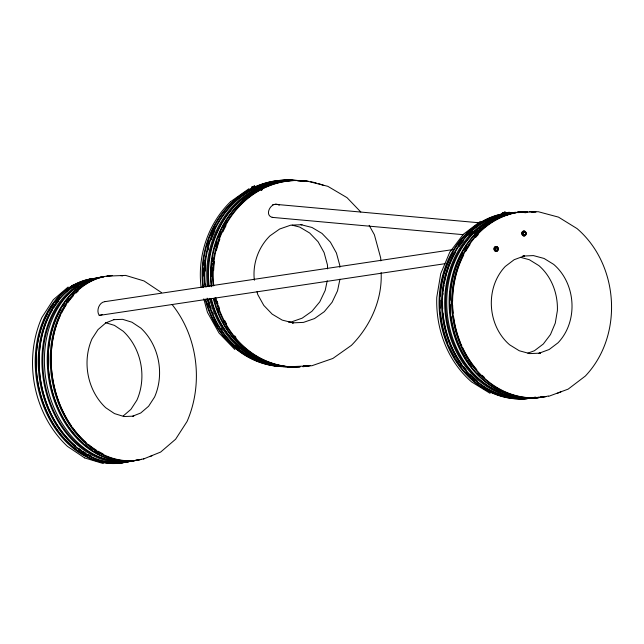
<?xml version="1.0" encoding="UTF-8"?>
<svg xmlns="http://www.w3.org/2000/svg" width="644" height="644" viewBox="0 0 644 644"><rect width="100%" height="100%" fill="white"/><g stroke="black" fill="none" stroke-linecap="round" stroke-linejoin="round"><path stroke-width="0.97" d="M327.216 280.728L325.204 290.42L319.762 301.859L311.962 311.261L302.189 318.152L291.329 321.952L288.456 322.081M339.943 279.198L337.528 290.83L332.087 302.269L324.286 311.672L314.514 318.563L303.493 322.394L292.159 322.877L293.39 322.918L282.185 320.092L272.187 314.143L263.782 305.401L257.761 294.566L256.988 291.724M253.269 189.602L253.857 189.618M72.756 286.564L73.142 286.21M73.738 285.92L74.229 286.041M84.114 284.358L81.941 285.051L81.53 284.044L84.509 282.821L84.919 283.827L84.098 284.624M261.601 187.79L261.223 188.048M468.325 233.796L469.436 233.458L467.061 234.142L466.65 233.144L469.629 231.921L470.04 232.927L469.218 233.724M475.53 232.17L476.206 232.178M504.18 214.13L503.503 214.122M508.841 213.558L507.85 213.808M497.426 250.363L495.478 250.25L494.882 248.785L495.647 247.473L497.595 247.586L498.19 249.043L496.838 250.395M495.478 250.25L496.065 250.21L495.469 248.753L496.234 247.441M525.279 234.915L523.331 234.802L522.735 233.337L523.5 232.025L525.448 232.138L526.043 233.595L524.691 234.947M523.331 234.802L523.918 234.762L523.322 233.305L524.087 231.985M463.269 234.376L449.778 252.182L440.746 273.652L436.769 297.359C435.674 328.907 447.459 360.93 471.545 381.884L490.068 393.323M230.472 201.781C207.923 223.806 197.249 256.071 201.105 287.232M477.518 233.039L475.964 233.643L476.463 233.925M476.906 231.816L476.552 230.657L477.188 230.101L477.598 231.107L475.473 232.275L474.62 232.331L474.209 231.325L477.188 230.101M71.621 285.783L74.599 284.567L75.01 285.574L72.885 286.733L72.031 286.789L71.621 285.783L74.599 284.567M72.031 286.789L72.667 286.234M81.53 284.044L84.509 282.821M251.659 187.179L254.646 185.963L255.056 186.969L252.931 188.129L252.07 188.185L251.659 187.179L254.646 185.963M252.07 188.185L252.706 187.629M258.912 187.613L261.891 186.39L262.301 187.396L260.184 188.563L259.323 188.62L258.912 187.613L261.891 186.39M259.323 188.62L259.959 188.064M466.65 233.144L469.629 231.921M474.62 232.331L475.256 231.776M502.175 213.277L505.154 212.053L505.564 213.059L503.447 214.227L502.586 214.283L502.175 213.277L505.154 212.053M506.136 213.478L509.114 212.254L509.525 213.261L507.4 214.428L506.546 214.484L506.136 213.478L509.114 212.254M506.546 214.484L507.182 213.929M68.103 287.047L53.315 299.742L41.876 317.468C23.015 360.286 33.246 414.197 67.443 446.373L84.686 457.932M123.229 415.96L130.925 409.351L136.906 400.149C146.985 377.271 141.519 348.46 123.246 331.266L114.439 325.373L105.568 322.7M463.382 234.271L480.416 221.335M230.552 201.701L249.011 188.692M262.148 189.4L261.448 189.763M74.326 286.282L73.827 286.556M82.754 284.648L83.454 284.286M83.205 284.696L84.203 284.093M254.138 187.525L254.348 187.364A93.283 83.301 -88.1 0 1 294.179 180.521M261.504 187.831L261.029 188.145M503.407 213.88L503.882 213.575M504.485 213.711L504.783 213.309M469.75 235.02L468.969 235.366M469.895 235.076L469.452 235.366M254.235 187.766L253.454 188.112M504.582 213.953L504.993 213.631L504.3 212.109M475.562 231.848L476.343 231.494M508.591 213.784L507.818 214.13M102.307 314.505L99.933 315.319L99.023 315.029C96.157 310.609 99.152 302.302 104.787 301.666M469.693 235.189L469.21 235.406M253.953 187.581L252.987 187.927M508.535 214.154L507.73 214.46M253.382 187.517L254.38 187.307L253.358 187.879M260.635 187.943L261.247 187.726M261.013 188.104L260.047 188.394M261.126 188.378L260.12 188.587M261.73 189.771L261.231 189.964M261.794 189.932L261.295 190.125M261.858 190.085L261.359 190.286M272.629 204.776L273.185 204.542M504.276 213.768L503.664 213.985M476.302 231.824L475.53 232.073M474.209 231.325L476.552 230.657M132.696 416.169L140.73 412.997L148.595 406.251L154.576 397.042C164.655 374.164 159.189 345.361 140.915 328.166L131.923 322.201L122.585 319.327L113.795 319.674M143.427 459.027L160.654 452.064L175.611 439.224L187.05 421.498C203.536 383.719 197.982 336.804 172.141 304.612M527.871 353.162L534.407 350.747L543.311 344.001L550.475 334.542L555.273 323.135L557.39 310.585C557.978 293.809 551.723 276.775 538.907 265.626L529.296 259.693L520.585 257.35M538.899 353.298L549.171 349.507L558.074 342.761C578.473 321.259 576.066 283.585 553.679 264.386L544.059 258.453L533.409 255.588L522.775 256.095L524.441 255.918L514.162 259.709L505.258 266.455C484.86 287.957 487.267 325.631 509.662 344.83L519.273 350.763L529.738 353.604L540.558 353.121L539.084 353.242M548.744 396.293L568.153 389.129L585.307 376.08C623.698 335.621 619.166 264.708 577.024 228.572L558.501 217.133L538.199 211.699L517.728 212.617M476.801 233.635L475.844 233.788M476.93 233.949L476.069 234.118M114.584 319.4L105.858 322.869L98.001 329.615L92.02 338.816C81.941 361.695 87.407 390.506 105.68 407.7L114.479 413.593L124.01 416.531L133.775 416.145M253.986 189.408L253.486 189.658M476.592 233.708L476.093 233.788M83.318 284.97L82.762 285.059L82.384 283.988M468.438 234.07L467.882 234.158M503.68 214.025L503.278 213.985M105.085 301.625L452.853 249.59M99.176 315.439L444.956 263.702M467.85 233.901L468.341 233.836A93.283 78.463 85.2 0 0 449.713 344.443A93.283 78.463 85.2 0 0 535.567 397.445M261.448 187.452L262.301 187.396M504.711 213.116L505.564 213.059M508.671 213.317L509.525 213.261M476.745 231.164L477.598 231.107M469.186 232.983L470.04 232.927M525.448 232.138L523.5 232.025M522.735 233.337L523.322 233.305M525.456 233.635L526.043 233.595M497.595 247.586L495.647 247.473M494.882 248.785L495.469 248.753M497.603 249.083L498.19 249.043M84.058 283.883L84.919 283.827M74.157 285.622L75.01 285.574M290.154 366.71L311.889 365.736L332.851 358.458L351.399 345.369C370.3 326.275 382.464 299.669 381.127 272.549M106.92 276.139L125.612 275.407L144.047 280.961L161.483 292.593M275.254 204.309L479.192 222.784M272.179 217.366L463.116 234.666M272.702 217.414C263.227 215.643 271.575 200.171 279.238 205.178M306.496 180.932L327.828 186.325L347.003 197.644L360.793 211.997M292.207 225.175L299.677 227.066L309.675 233.015L318.08 241.75L324.101 252.585L327.45 264.917L327.563 268.886M84.879 458.005L103.314 463.559M234.867 349.515L219 333.004L207.465 312.38L203.786 298.848M369.149 225.352L374.397 234.77L380.701 257.978L380.789 260.892M508.478 212.81L508.889 213.816M506.989 213.422L507.4 214.428M502.811 212.721L503.447 214.227M475.063 231.268L475.473 232.275M468.993 232.476L469.404 233.482M467.504 233.088L467.914 234.094M261.263 186.945L261.673 187.951M259.774 187.557L260.184 188.563M254.01 186.518L254.42 187.525M252.52 187.13L252.931 188.129M83.873 283.376L84.284 284.382M73.963 285.123L74.374 286.129M72.474 285.727L72.885 286.733M339.831 267.316L339.774 265.328L336.426 252.995L330.404 242.16L322 233.426L312.002 227.477L300.796 224.643L302.028 224.684L290.694 225.175L279.673 229.006L269.989 235.809C258.308 247.28 252.432 263.992 254.356 280.253M254.557 186.76A2.479 0.483 -22.2 0 1 255.459 187.179A2.479 0.483 -22.2 0 1 251.949 188.62A2.479 0.483 -22.2 0 1 252.263 187.702M251.917 188.201A2.479 0.483 -22.2 0 0 252.351 188.797A2.479 0.483 -22.2 0 0 255.668 187.34A2.479 0.483 -22.2 0 0 254.654 186.993A93.283 83.301 -88.1 0 1 293.559 180.505M523.975 234.336A0.861 0.733 86.3 0 1 523.628 234.142M523.814 234.344A0.861 0.733 86.3 0 1 523.467 234.15M523.25 233.78A0.861 0.733 86.3 0 1 523.274 233.12M523.516 232.782A0.861 0.733 86.3 0 1 523.87 232.637M477.099 230.906A2.479 0.483 -22.2 0 1 478.001 231.325A2.479 0.483 -22.2 0 1 474.491 232.758A2.479 0.483 -22.2 0 1 474.805 231.84M477.703 231.011A2.479 0.483 -22.2 0 1 477.977 231.647A2.479 0.483 -22.2 0 1 474.733 232.967A2.479 0.483 -22.2 0 1 474.459 232.339M144.312 458.617A93.283 70.51 80 0 1 52.993 380.403A93.283 70.51 80 0 1 111.959 275.527M120.782 275.656A93.283 70.51 80 0 1 122.73 275.874M152.572 455.453A93.283 70.51 80 0 1 149.859 456.66M141.551 459.285A93.283 70.51 80 0 1 52.84 384.347A93.283 70.51 80 0 1 103.386 276.759M107.194 276.083A93.283 70.51 80 0 1 112.048 275.624M130.418 461.241A93.283 70.51 80 0 1 44.967 398.652A93.283 70.51 80 0 1 74.229 286.178M75.026 285.678A93.283 70.51 80 0 1 92.253 278.715M139.434 459.655A93.283 70.51 80 0 1 53.975 397.066A93.283 70.51 80 0 1 83.237 284.592M84.887 283.585A93.283 70.51 80 0 1 104.111 276.598A93.283 70.51 80 0 0 84.863 283.239M138.549 459.816A93.283 70.51 80 0 1 53.098 397.219A93.283 70.51 80 0 1 82.36 284.745M103 453.819A92.124 69.633 80 0 1 97.993 451.162M96.342 450.172A92.124 69.633 80 0 1 88.333 444.441M86.055 442.5A92.124 69.633 80 0 1 72.708 427.777M71.524 426.119A92.124 69.633 80 0 1 60.713 314.731M61.607 312.912A92.124 69.633 80 0 1 66.131 305.079M67.805 302.632A92.124 69.633 80 0 1 73.279 295.854M76.032 293.02A92.124 69.633 80 0 1 78.182 291.024M135.723 460.307A93.283 70.51 80 0 1 49.709 395.931A93.283 70.51 80 0 1 82.03 283.738M83.776 282.788A93.283 70.51 80 0 1 101.358 277.105M134.185 460.5A93.283 70.51 80 0 1 44.275 384.557A93.283 70.51 80 0 1 97.928 277.685M130.474 461.152A93.283 70.51 80 0 1 44.468 399.98A93.283 70.51 80 0 1 72.547 286.846M74.994 285.324A93.283 70.51 80 0 1 93.259 278.498M127.415 461.772A93.283 70.51 80 0 1 41.779 398.604A93.283 70.51 80 0 1 72.023 286.202M74.591 284.712A93.283 70.51 80 0 1 94.016 278.441M127.472 461.676A93.283 70.51 80 0 1 41.087 399.369A93.283 70.51 80 0 1 71.138 286.363M74.583 284.398A93.283 70.51 80 0 1 90.257 279.029M99.16 453.94A92.124 69.633 80 0 1 94.161 451.203M92.519 450.18A92.124 69.633 80 0 1 84.565 444.328M83.052 443.032A92.124 69.633 80 0 1 61.019 309.007M62.589 306.439A92.124 69.633 80 0 1 64.803 303.163M65.954 301.585A92.124 69.633 80 0 1 68.345 298.583M72.321 294.244A92.124 69.633 80 0 1 73.738 292.875M76.652 290.283A92.124 69.633 80 0 1 78.922 288.488M112.909 460.766A92.124 69.633 80 0 1 45.136 384.371A92.124 69.633 80 0 1 78.294 286.226M90.989 455.936A92.124 69.633 80 0 1 88.478 454.664M85.982 453.279A92.124 69.633 80 0 1 82.69 451.235M81.064 450.132A92.124 69.633 80 0 1 78.665 448.393M75.549 445.914A92.124 69.633 80 0 1 52.526 309.724M53.573 308.025A92.124 69.633 80 0 1 58.725 300.893M87.149 456.057A92.124 69.633 80 0 1 78.061 450.663M76.459 449.512A92.124 69.633 80 0 1 65.422 439.731M64.07 438.266A92.124 69.633 80 0 1 45.297 318.208M45.692 317.371A92.124 69.633 80 0 1 47.527 313.757M48.501 311.986A92.124 69.633 80 0 1 53.355 304.475M55.126 302.173A92.124 69.633 80 0 1 59.618 297.053M213.784 285.807A93.283 83.301 -88.1 0 1 308.565 181.375M310.521 181.713A93.283 83.301 -88.1 0 1 316.373 183.025M318.305 183.564A93.283 83.301 -88.1 0 1 323.98 185.488M310.046 365.671A93.283 83.301 -88.1 0 1 303.179 366.669M300.193 366.903A93.283 83.301 -88.1 0 1 215.764 297.576M213.164 285.783A93.283 83.301 -88.1 0 1 305.989 181.077M309.426 365.647A93.283 83.301 -88.1 0 1 302.559 366.653M299.581 366.887A93.283 83.301 -88.1 0 1 215.144 297.552M262.897 186.374A93.283 83.301 -88.1 0 1 301.923 180.94M305.361 365.518A93.283 83.301 -88.1 0 1 303.413 365.864M292.521 366.863A93.283 83.301 -88.1 0 1 211.312 298.405M209.211 286.612A93.283 83.301 -88.1 0 1 259.218 188.04M262.1 187.67A93.283 83.301 -88.1 0 1 303.896 181.012M307.333 365.583A93.283 83.301 -88.1 0 1 303.429 366.227M295.491 366.903A93.283 83.301 -88.1 0 1 213.285 298.47M211.184 286.677A93.283 83.301 -88.1 0 1 259.387 189.006M261.802 188.129A93.283 83.301 -88.1 0 1 304.507 181.028M307.945 365.599A93.283 83.301 -88.1 0 1 303.058 366.38M296.103 366.927A93.283 83.301 -88.1 0 1 213.905 298.486M211.796 286.701A93.283 83.301 -88.1 0 1 260.007 189.022M297.246 180.698A93.283 83.301 -88.1 0 1 299.202 180.948M285.839 366.734A93.283 83.301 -88.1 0 1 207.618 298.277M205.508 286.491A93.283 83.301 -88.1 0 1 296.272 180.594M235.946 337.384A92.124 82.271 -88.1 0 1 234.682 335.846M226.463 323.819A92.124 82.271 -88.1 0 1 224.595 320.382M219.507 308.726A92.124 82.271 -88.1 0 1 218.549 305.916M217.946 304.016A92.124 82.271 -88.1 0 1 217.117 301.142M213.655 270.383A92.124 82.271 -88.1 0 1 214.404 261.432M216.392 250.548A92.124 82.271 -88.1 0 1 218.549 242.877M218.855 241.943A92.124 82.271 -88.1 0 1 219.837 239.149M222.88 231.824A92.124 82.271 -88.1 0 1 226.004 225.666M207.481 286.556A93.283 83.301 -88.1 0 1 301.175 181.02M288.802 366.814A93.283 83.301 -88.1 0 1 209.59 298.349M284.229 366.686A93.283 83.301 -88.1 0 1 206.998 298.261M204.897 286.467A93.283 83.301 -88.1 0 1 253.1 188.797M254.903 187.895A93.283 83.301 -88.1 0 1 295.652 180.57M281.758 366.597A93.283 83.301 -88.1 0 1 205.758 299.194M203.536 287.385A93.283 83.301 -88.1 0 1 251.627 188.748M281.146 366.573A93.283 83.301 -88.1 0 1 205.146 299.17M202.916 287.361A93.283 83.301 -88.1 0 1 251.007 188.724M236.493 340.29A92.124 82.271 -88.1 0 1 233.217 336.546M227.952 329.519A92.124 82.271 -88.1 0 1 226.889 327.909M223.887 322.894A92.124 82.271 -88.1 0 1 222.953 321.179M218.453 311.406A92.124 82.271 -88.1 0 1 217.414 308.653M215.289 302.028A92.124 82.271 -88.1 0 1 214.524 299.13M211.506 276.365A92.124 82.271 -88.1 0 1 211.723 267.316M211.884 265.328A92.124 82.271 -88.1 0 1 212.077 263.348M212.311 261.359A92.124 82.271 -88.1 0 1 212.89 257.383M215.305 246.604A92.124 82.271 -88.1 0 1 216.762 241.87M218.445 237.225A92.124 82.271 -88.1 0 1 220.779 231.751M222.977 227.324A92.124 82.271 -88.1 0 1 226.374 221.391M261.078 359.996A92.124 82.271 -88.1 0 1 210.821 299.009M208.495 286.274A92.124 82.271 -88.1 0 1 257.898 189.038M264.314 186.285A92.124 82.271 -88.1 0 1 269.031 184.675M239.552 348.734A92.124 82.271 -88.1 0 1 235.841 345.611M222.212 330.098A92.124 82.271 -88.1 0 1 221.133 328.504M213.285 313.902A92.124 82.271 -88.1 0 1 212.528 312.107M211.127 308.444A92.124 82.271 -88.1 0 1 210.169 305.634M209.566 303.735A92.124 82.271 -88.1 0 1 208.737 300.861M206.024 287.176A92.124 82.271 -88.1 0 1 205.694 284.197M205.243 271.108A92.124 82.271 -88.1 0 1 205.597 265.119M208.012 250.266A92.124 82.271 -88.1 0 1 208.495 248.326M211.119 239.793A92.124 82.271 -88.1 0 1 214.919 230.649M228.789 340.732A92.124 82.271 -88.1 0 1 227.437 339.275M217.479 325.985A92.124 82.271 -88.1 0 1 216.481 324.31M215.507 322.62A92.124 82.271 -88.1 0 1 213.671 319.158M208.382 306.504A92.124 82.271 -88.1 0 1 207.473 303.67M203.126 276.083A92.124 82.271 -88.1 0 1 203.279 268.033M203.504 265.046A92.124 82.271 -88.1 0 1 204.059 260.087M206.925 246.322A92.124 82.271 -88.1 0 1 208.382 241.589M210.805 235.108A92.124 82.271 -88.1 0 1 215.056 226.173M74.511 285.364A2.479 0.483 -22.2 0 1 75.42 285.783A2.479 0.483 -22.2 0 1 71.903 287.224A2.479 0.483 -22.2 0 1 72.217 286.298M74.607 285.598A2.479 0.483 -22.2 0 1 75.517 286.017A2.479 0.483 -22.2 0 1 71.999 287.457A2.479 0.483 -22.2 0 1 72.313 286.54M504.502 213.035A2.479 0.483 -22.2 0 1 506.176 213.116A2.479 0.483 -22.2 0 1 502.61 214.685A2.479 0.483 -22.2 0 1 502.779 213.792M505.669 212.963A2.479 0.483 -22.2 0 1 505.951 213.599A2.479 0.483 -22.2 0 1 502.706 214.919A2.479 0.483 -22.2 0 1 502.433 214.291M509.026 213.051A2.479 0.483 -22.2 0 1 510.04 213.397A2.479 0.483 -22.2 0 1 506.723 214.855A2.479 0.483 -22.2 0 1 506.289 214.259M509.122 213.293A2.479 0.483 -22.2 0 1 510.137 213.631A2.479 0.483 -22.2 0 1 506.82 215.088A2.479 0.483 -22.2 0 1 506.385 214.492M546.345 396.535A93.283 78.463 85.2 0 1 452.941 313.378A93.283 78.463 85.2 0 1 527.178 211.498M529.143 211.482A93.283 78.463 85.2 0 1 535.985 211.892M561.327 391.608A93.283 78.463 85.2 0 1 556.738 393.54M548.463 395.955A93.283 78.463 85.2 0 1 452.329 314.578A93.283 78.463 85.2 0 1 527.42 211.546M529.392 211.562A93.283 78.463 85.2 0 1 535.245 211.948M536.307 397.38A93.283 78.463 85.2 0 1 450.647 344.854A93.283 78.463 85.2 0 1 468.349 234.44M469.009 233.764A93.283 78.463 85.2 0 1 505.476 213.647M509.307 212.987A93.283 78.463 85.2 0 1 515.168 212.415M523.999 212.552A93.283 78.463 85.2 0 1 525.939 212.737M543.834 396.752A93.283 78.463 85.2 0 1 450.317 312.421A93.283 78.463 85.2 0 1 526.631 211.699M531.533 211.916A93.283 78.463 85.2 0 1 533.474 212.101M543.101 396.809A93.283 78.463 85.2 0 1 450.357 318.852A93.283 78.463 85.2 0 1 515.136 212.56M517.076 212.287A93.283 78.463 85.2 0 1 526.881 211.771M484.272 377.312A92.124 77.489 85.2 0 1 482.163 375.331M476.793 369.64A92.124 77.489 85.2 0 1 462.601 347.591M461.78 345.812A92.124 77.489 85.2 0 1 461.007 344.017M460.629 343.115A92.124 77.489 85.2 0 1 453.505 316.212M453.159 313.217A92.124 77.489 85.2 0 1 452.635 305.159M452.595 301.134A92.124 77.489 85.2 0 1 463.736 254.935M465.62 251.482A92.124 77.489 85.2 0 1 469.991 244.607M475.602 237.467A92.124 77.489 85.2 0 1 478.275 234.569M542.634 396.591A93.283 78.463 85.2 0 1 455.316 345.047A93.283 78.463 85.2 0 1 473.445 233.394M476.294 230.657A93.283 78.463 85.2 0 1 506.104 214.162M509.903 213.277A93.283 78.463 85.2 0 1 515.683 212.367M519.603 212.045A93.283 78.463 85.2 0 1 527.452 212.101M538.666 397.187A93.283 78.463 85.2 0 1 446.3 321.501A93.283 78.463 85.2 0 1 506.884 213.647M508.784 213.261A93.283 78.463 85.2 0 1 515.57 212.351M521.463 212.134A93.283 78.463 85.2 0 1 527.331 212.439M469.677 232.444A93.283 78.463 85.2 0 1 503.785 213.913M509.541 212.914A93.283 78.463 85.2 0 1 515.417 212.439M535.695 397.179A93.283 78.463 85.2 0 1 441.526 322.483A93.283 78.463 85.2 0 1 502.964 213.856M511.674 212.689A93.283 78.463 85.2 0 1 515.611 212.544M534.955 397.243A93.283 78.463 85.2 0 1 440.786 322.539A93.283 78.463 85.2 0 1 502.223 213.921M511.924 212.689A93.283 78.463 85.2 0 1 515.852 212.601M479.651 375.541A92.124 77.489 85.2 0 1 477.59 373.48M471.77 366.814A92.124 77.489 85.2 0 1 469.396 363.667M468.84 362.894A92.124 77.489 85.2 0 1 467.23 360.543M466.184 358.925A92.124 77.489 85.2 0 1 451.001 316.421M450.55 312.421A92.124 77.489 85.2 0 1 450.1 304.362M450.092 300.337A92.124 77.489 85.2 0 1 454.165 272.935M454.455 271.969A92.124 77.489 85.2 0 1 462.625 252.545M464.139 249.936A92.124 77.489 85.2 0 1 466.328 246.499M474.419 236.211A92.124 77.489 85.2 0 1 476.447 234.086M514.435 396.406A92.124 77.489 85.2 0 1 506.772 394.643M500.211 392.365A92.124 77.489 85.2 0 1 447.073 320.253A92.124 77.489 85.2 0 1 474.113 232.42M476.286 230.463A92.124 77.489 85.2 0 1 494.125 219.049M477.107 380.636A92.124 77.489 85.2 0 1 470.056 374.108M466.111 369.737A92.124 77.489 85.2 0 1 463.632 366.669M461.861 364.303A92.124 77.489 85.2 0 1 444.223 321.984M444.054 321.002A92.124 77.489 85.2 0 1 443.016 313.056M442.718 309.031A92.124 77.489 85.2 0 1 442.549 301.98M442.831 295.016A92.124 77.489 85.2 0 1 443 293.028M443.193 291.048A92.124 77.489 85.2 0 1 443.434 289.059M443.708 287.079A92.124 77.489 85.2 0 1 444.022 285.107M444.368 283.143A92.124 77.489 85.2 0 1 446.638 273.571M446.92 272.605A92.124 77.489 85.2 0 1 455.574 252.327M459.373 246.29A92.124 77.489 85.2 0 1 463.616 240.606M471.014 232.677A92.124 77.489 85.2 0 1 472.454 231.365M474.596 380.854A92.124 77.489 85.2 0 1 471.722 378.366M470.313 377.062A92.124 77.489 85.2 0 1 465.54 372.176M461.12 366.879A92.124 77.489 85.2 0 1 459.349 364.512M458.802 363.739A92.124 77.489 85.2 0 1 456.137 359.771M455.123 358.128A92.124 77.489 85.2 0 1 449.23 346.866M447.709 343.268A92.124 77.489 85.2 0 1 441.543 321.211M441.382 320.237A92.124 77.489 85.2 0 1 440.424 312.26M440.158 308.235A92.124 77.489 85.2 0 1 440.077 300.185M440.255 296.216A92.124 77.489 85.2 0 1 443.861 274.714M444.127 273.781A92.124 77.489 85.2 0 1 453.07 252.545M458.029 244.833A92.124 77.489 85.2 0 1 461.748 240.043M468.969 232.903A2.479 0.483 -22.2 0 1 470.643 232.983A2.479 0.483 -22.2 0 1 467.077 234.553A2.479 0.483 -22.2 0 1 467.246 233.659M469.637 232.951A2.479 0.483 -22.2 0 1 470.74 233.217A2.479 0.483 -22.2 0 1 467.681 234.666A2.479 0.483 -22.2 0 1 466.578 234.4M466.9 234.158A2.479 0.483 -22.2 0 1 467.343 233.893M83.849 283.803A2.479 0.483 -22.2 0 1 85.523 283.883A2.479 0.483 -22.2 0 1 81.957 285.453A2.479 0.483 -22.2 0 1 82.126 284.559M85.427 283.674A2.479 0.483 -22.2 0 1 84.855 284.624A2.479 0.483 -22.2 0 1 81.651 285.743A2.479 0.483 -22.2 0 1 82.223 284.793M261.81 187.187A2.479 0.483 -22.2 0 1 262.591 187.694A2.479 0.483 -22.2 0 1 258.944 189.078A2.479 0.483 -22.2 0 1 260.047 187.855M262.406 187.299A2.479 0.483 -22.2 0 1 262.688 187.927A2.479 0.483 -22.2 0 1 259.443 189.256A2.479 0.483 -22.2 0 1 259.17 188.628M495.534 249.22A0.861 0.733 86.3 0 1 495.55 248.56M495.8 248.222A0.861 0.733 86.3 0 1 496.154 248.077M495.614 249.598A0.861 0.733 86.3 0 1 496.202 248.101M522.332 232.057A2.479 2.101 86.3 0 0 523.926 235.954A2.479 2.101 86.3 0 0 525.963 232.452A2.479 2.101 86.3 0 0 522.332 232.057M522.195 232.065A2.479 2.101 86.3 0 0 523.789 235.962A2.479 2.101 86.3 0 0 525.826 232.46A2.479 2.101 86.3 0 0 522.195 232.065M494.479 247.505A2.479 2.101 86.3 0 0 496.073 251.402A2.479 2.101 86.3 0 0 498.11 247.9A2.479 2.101 86.3 0 0 494.479 247.505M494.342 247.513A2.479 2.101 86.3 0 0 495.928 251.41A2.479 2.101 86.3 0 0 497.965 247.908A2.479 2.101 86.3 0 0 494.342 247.513"/></g></svg>
